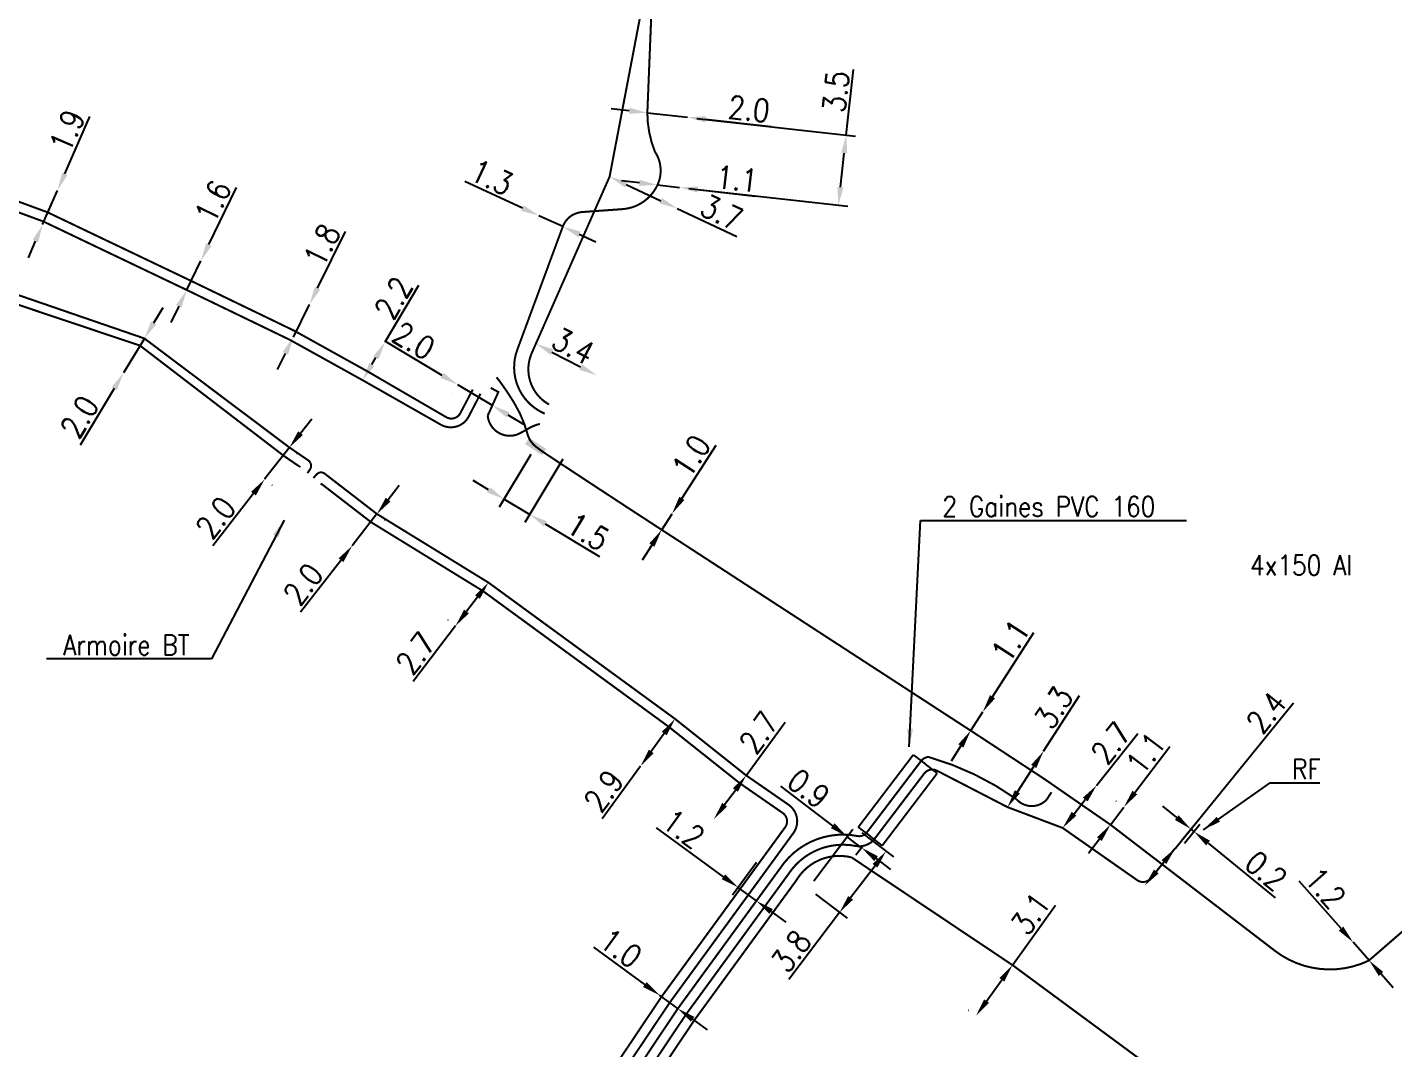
# Model space of a CAD drawing. Header units: millimetres. Extents: x 184994 to 186004, y 128000 to 129009.
# Drawn here: x 185289.1 to 185356.8, y 128299.4 to 128350.1 of the extents above; entities that cross this region are included whole.
import ezdxf
from ezdxf.enums import TextEntityAlignment as Align

# ---------------------------------------------------------------- set-up
doc = ezdxf.new("R2010")
doc.units = ezdxf.units.MM
doc.header["$PDMODE"] = 34
doc.linetypes.add('B_ST_Al', pattern=[2000, 1000, 1000])
doc.linetypes.add('B_ST_CU', pattern=[2000, 1000, 1000])
doc.layers.get('0').update_dxf_attribs({"linetype": 'CONTINUOUS'})
doc.layers.get('Defpoints').update_dxf_attribs({"linetype": 'CONTINUOUS'})
for name, color, linetype in [('B_100', 3, 'CONTINUOUS'), ('B_110', 1, 'CONTINUOUS'), ('B_300', 7, 'CONTINUOUS'), ('B_400', 7, 'CONTINUOUS')]:
    doc.layers.add(name, color=color, linetype=linetype)
doc.styles.get("Standard").update_dxf_attribs({"font": 'romans.shx', "width": 0.85})
doc.dimstyles.get("Standard").update_dxf_attribs({"dimtxt": 1.5, "dimasz": 1.2, "dimexe": 0.625, "dimexo": 0.625, "dimgap": 0.25, "dimtad": 1, "dimdec": 1, "dimzin": 0, "dimdsep": 46, "dimtxsty": 'Standard', "dimcen": -0.5, "dimadec": 0, "dimazin": 0, "dimtfac": 1, "dimtdec": 1, "dimtmove": 0, "dimatfit": 3, "dimfxl": 0, "dimtolj": 1, "dimtzin": 0, "dimarcsym": 0})

# ---------------------------------------------------------------- blocks, each defined once
blk = doc.blocks.new('*D268')
at = {"layer": 'B_100', "color": 0, "linetype": 'Continuous', "lineweight": -2, "transparency": 16777216}
for p, q in [((185319.709, 128302.623), (185317.171, 128304.474)), ((185321.345, 128301.43), (185320.437, 128302.093)), ((185322.072, 128300.9), (185322.8, 128300.369))]:
    blk.add_line(p, q, dxfattribs=at)
at = {"layer": 'B_100', "color": 0, "linetype": 'Continuous', "transparency": 16777216}
for points in [[(185319.798, 128302.744), (185319.621, 128302.502), (185320.437, 128302.093)], [(185322.161, 128301.021), (185321.984, 128300.778), (185321.345, 128301.43)]]:
    blk.add_solid(points, dxfattribs=at)
at = {"layer": 'Defpoints', "color": 0, "linetype": 'Continuous', "transparency": 16777216}
for p in [(185320.437, 128302.093), (185321.345, 128301.43), (185321.345, 128301.43)]:
    blk.add_point(p, dxfattribs=at)
at = {"layer": 'B_100', "color": 0, "linetype": 'Continuous', "transparency": 16777216, "insert": (185318.518, 128304.42), "char_height": 1.125, "attachment_point": 5, "rotation": 323.89579}
blk.add_mtext('\\A1;1.0', dxfattribs=at)
blk = doc.blocks.new('*D269')
at = {"layer": 'B_100', "color": 0, "linetype": 'Continuous', "lineweight": -2, "transparency": 16777216}
for p, q in [((185323.608, 128307.967), (185320.283, 128310.392)), ((185325.242, 128308.68), (185324.058, 128307.057)), ((185325.243, 128306.774), (185324.335, 128307.436)), ((185326.151, 128308.018), (185324.967, 128306.395)), ((185325.97, 128306.243), (185326.697, 128305.713))]:
    blk.add_line(p, q, dxfattribs=at)
at = {"layer": 'B_100', "color": 0, "linetype": 'Continuous', "transparency": 16777216}
for points in [[(185323.696, 128308.088), (185323.519, 128307.845), (185324.335, 128307.436)], [(185326.058, 128306.364), (185325.881, 128306.122), (185325.243, 128306.774)]]:
    blk.add_solid(points, dxfattribs=at)
at = {"layer": 'Defpoints', "color": 0, "linetype": 'Continuous', "transparency": 16777216}
for p in [(185325.519, 128309.059), (185326.427, 128308.396), (185324.335, 128307.436)]:
    blk.add_point(p, dxfattribs=at)
at = {"layer": 'B_100', "color": 0, "linetype": 'Continuous', "transparency": 16777216, "insert": (185321.63, 128310.337), "char_height": 1.125, "attachment_point": 5, "rotation": 323.88698}
blk.add_mtext('\\A1;1.2', dxfattribs=at)
blk = doc.blocks.new('*D276')
at = {"layer": 'B_100', "color": 0, "linetype": 'Continuous', "lineweight": -2, "transparency": 16777216}
for p, q in [((185337.938, 128303.589), (185340.069, 128306.56)), ((185337.567, 128303.855), (185337.558, 128303.862)), ((185336.656, 128301.801), (185337.414, 128302.857)), ((185335.76, 128301.336), (185335.751, 128301.342))]:
    blk.add_line(p, q, dxfattribs=at)
at = {"layer": 'B_100', "color": 0, "linetype": 'Continuous', "transparency": 16777216}
for points in [[(185337.292, 128302.945), (185337.536, 128302.77), (185337.938, 128303.589)], [(185336.535, 128301.888), (185336.778, 128301.713), (185336.132, 128301.069)]]:
    blk.add_solid(points, dxfattribs=at)
at = {"layer": 'Defpoints', "color": 0, "linetype": 'Continuous', "transparency": 16777216}
for p in [(185337.948, 128303.582), (185336.132, 128301.069), (185336.141, 128301.063)]:
    blk.add_point(p, dxfattribs=at)
at = {"layer": 'B_100', "color": 0, "linetype": 'Continuous', "transparency": 16777216, "insert": (185338.846, 128306.141), "char_height": 1.125, "attachment_point": 5, "rotation": 54.35754}
blk.add_mtext('\\A1;3.1', dxfattribs=at)
blk = doc.blocks.new('*D277')
at = {"layer": 'B_100', "color": 0, "linetype": 'Continuous', "lineweight": -2, "transparency": 16777216}
for p, q in [((185346.089, 128310.901), (185345.391, 128311.47)), ((185346.318, 128309.757), (185347.083, 128310.696)), ((185346.473, 128309.631), (185347.238, 128310.57)), ((185346.787, 128310.333), (185346.942, 128310.207)), ((185347.639, 128309.638), (185350.965, 128306.929))]:
    blk.add_line(p, q, dxfattribs=at)
at = {"layer": 'B_100', "color": 0, "linetype": 'Continuous', "transparency": 16777216}
for points in [[(185346.183, 128311.018), (185345.994, 128310.785), (185346.787, 128310.333)], [(185347.734, 128309.755), (185347.545, 128309.522), (185346.942, 128310.207)]]:
    blk.add_solid(points, dxfattribs=at)
at = {"layer": 'Defpoints', "color": 0, "linetype": 'Continuous', "transparency": 16777216}
for p in [(185346.942, 128310.207), (185346.022, 128309.394), (185346.177, 128309.268)]:
    blk.add_point(p, dxfattribs=at)
at = {"layer": 'B_100', "color": 0, "linetype": 'Continuous', "transparency": 16777216, "insert": (185350.517, 128308.262), "char_height": 1.125, "attachment_point": 5, "rotation": 320.83534}
blk.add_mtext('\\A1;0.2', dxfattribs=at)
blk = doc.blocks.new('*D278')
at = {"layer": 'B_100', "color": 0, "linetype": 'Continuous', "lineweight": -2, "transparency": 16777216}
for p, q in [((185346.02, 128309.392), (185351.879, 128316.585)), ((185345.657, 128309.688), (185345.657, 128309.688)), ((185345.073, 128308.229), (185345.452, 128308.694)), ((185344.141, 128307.827), (185344.141, 128307.827))]:
    blk.add_line(p, q, dxfattribs=at)
at = {"layer": 'B_100', "color": 0, "linetype": 'Continuous', "transparency": 16777216}
for points in [[(185345.335, 128308.789), (185345.568, 128308.6), (185346.02, 128309.392)], [(185344.956, 128308.324), (185345.189, 128308.134), (185344.504, 128307.531)]]:
    blk.add_solid(points, dxfattribs=at)
at = {"layer": 'Defpoints', "color": 0, "linetype": 'Continuous', "transparency": 16777216}
for p in [(185346.02, 128309.392), (185346.02, 128309.392), (185344.504, 128307.531)]:
    blk.add_point(p, dxfattribs=at)
at = {"layer": 'B_100', "color": 0, "linetype": 'Continuous', "transparency": 16777216, "insert": (185350.532, 128316.119), "char_height": 1.125, "attachment_point": 5, "rotation": 50.8349}
blk.add_mtext('\\A1;2.4', dxfattribs=at)
blk = doc.blocks.new('*D279')
at = {"layer": 'B_100', "color": 0, "linetype": 'Continuous', "lineweight": -2, "transparency": 16777216}
for p, q in [((185342.112, 128312.5), (185344.153, 128315.066)), ((185340.992, 128311.091), (185341.552, 128311.796))]:
    blk.add_line(p, q, dxfattribs=at)
at = {"layer": 'B_100', "color": 0, "linetype": 'Continuous', "transparency": 16777216}
for points in [[(185341.434, 128311.889), (185341.669, 128311.702), (185342.112, 128312.5)], [(185340.874, 128311.185), (185341.109, 128310.998), (185340.431, 128310.387)]]:
    blk.add_solid(points, dxfattribs=at)
at = {"layer": 'Defpoints', "color": 0, "linetype": 'Continuous', "transparency": 16777216}
for p in [(185342.112, 128312.5), (185342.112, 128312.5), (185340.431, 128310.387)]:
    blk.add_point(p, dxfattribs=at)
at = {"layer": 'B_100', "color": 0, "linetype": 'Continuous', "transparency": 16777216, "insert": (185342.825, 128314.602), "char_height": 1.125, "attachment_point": 5, "rotation": 51.50609}
blk.add_mtext('\\A1;2.7', dxfattribs=at)
blk = doc.blocks.new('*D280')
at = {"layer": 'B_100', "color": 0, "linetype": 'Continuous', "lineweight": -2, "transparency": 16777216}
for p, q in [((185324.733, 128312.993), (185326.675, 128315.634)), ((185323.666, 128311.543), (185324.199, 128312.268))]:
    blk.add_line(p, q, dxfattribs=at)
at = {"layer": 'B_100', "color": 0, "linetype": 'Continuous', "transparency": 16777216}
for points in [[(185324.079, 128312.357), (185324.32, 128312.18), (185324.733, 128312.993)], [(185323.545, 128311.632), (185323.787, 128311.455), (185323.133, 128310.819)]]:
    blk.add_solid(points, dxfattribs=at)
at = {"layer": 'Defpoints', "color": 0, "linetype": 'Continuous', "transparency": 16777216}
for p in [(185324.733, 128312.993), (185323.133, 128310.819), (185323.133, 128310.819)]:
    blk.add_point(p, dxfattribs=at)
at = {"layer": 'B_100', "color": 0, "linetype": 'Continuous', "transparency": 16777216, "insert": (185325.367, 128315.121), "char_height": 1.125, "attachment_point": 5, "rotation": 53.66197}
blk.add_mtext('\\A1;2.7', dxfattribs=at)
blk = doc.blocks.new('*D281')
at = {"layer": 'B_100', "color": 0, "linetype": 'Continuous', "lineweight": -2, "transparency": 16777216}
for p, q in [((185320.673, 128315.07), (185320.025, 128314.181)), ((185319.494, 128313.454), (185317.589, 128310.842))]:
    blk.add_line(p, q, dxfattribs=at)
at = {"layer": 'B_100', "color": 0, "linetype": 'Continuous', "transparency": 16777216}
for points in [[(185320.552, 128315.158), (185320.794, 128314.981), (185321.204, 128315.797)], [(185319.904, 128314.27), (185320.146, 128314.093), (185319.494, 128313.454)]]:
    blk.add_solid(points, dxfattribs=at)
at = {"layer": 'Defpoints', "color": 0, "linetype": 'Continuous', "transparency": 16777216}
for p in [(185321.204, 128315.797), (185319.494, 128313.454), (185319.494, 128313.454)]:
    blk.add_point(p, dxfattribs=at)
at = {"layer": 'B_100', "color": 0, "linetype": 'Continuous', "transparency": 16777216, "insert": (185317.671, 128312.227), "char_height": 1.125, "attachment_point": 5, "rotation": 53.88698}
blk.add_mtext('\\A1;2.9', dxfattribs=at)
blk = doc.blocks.new('*D282')
at = {"layer": 'B_100', "color": 0, "linetype": 'Continuous', "lineweight": -2, "transparency": 16777216}
for p, q in [((185311.581, 128322.837), (185311.581, 128322.837)), ((185311.409, 128321.837), (185310.863, 128321.121)), ((185310.318, 128320.405), (185308.222, 128317.65)), ((185309.946, 128320.688), (185309.945, 128320.689))]:
    blk.add_line(p, q, dxfattribs=at)
at = {"layer": 'B_100', "color": 0, "linetype": 'Continuous', "transparency": 16777216}
for points in [[(185311.289, 128321.928), (185311.528, 128321.747), (185311.954, 128322.554)], [(185310.744, 128321.212), (185310.983, 128321.03), (185310.318, 128320.405)]]:
    blk.add_solid(points, dxfattribs=at)
at = {"layer": 'Defpoints', "color": 0, "linetype": 'Continuous', "transparency": 16777216}
for p in [(185311.954, 128322.553), (185310.318, 128320.405), (185310.319, 128320.404)]:
    blk.add_point(p, dxfattribs=at)
at = {"layer": 'B_100', "color": 0, "linetype": 'Continuous', "transparency": 16777216, "insert": (185308.345, 128319.051), "char_height": 1.125, "attachment_point": 5, "rotation": 52.72721}
blk.add_mtext('\\A1;2.7', dxfattribs=at)
blk = doc.blocks.new('*D283')
at = {"layer": 'B_100', "color": 0, "linetype": 'Continuous', "lineweight": -2, "transparency": 16777216}
for p, q in [((185306.975, 128326.668), (185307.527, 128327.378)), ((185306.422, 128325.957), (185305.194, 128324.379)), ((185306.787, 128325.673), (185306.792, 128325.67)), ((185304.642, 128323.668), (185302.629, 128321.08)), ((185305.56, 128324.095), (185305.564, 128324.091))]:
    blk.add_line(p, q, dxfattribs=at)
at = {"layer": 'B_100', "color": 0, "linetype": 'Continuous', "transparency": 16777216}
for points in [[(185306.856, 128326.76), (185307.093, 128326.576), (185306.422, 128325.957)], [(185304.523, 128323.76), (185304.76, 128323.576), (185305.194, 128324.379)]]:
    blk.add_solid(points, dxfattribs=at)
at = {"layer": 'Defpoints', "color": 0, "linetype": 'Continuous', "transparency": 16777216}
for p in [(185306.417, 128325.961), (185305.19, 128324.382), (185305.194, 128324.379)]:
    blk.add_point(p, dxfattribs=at)
at = {"layer": 'B_100', "color": 0, "linetype": 'Continuous', "transparency": 16777216, "insert": (185302.767, 128322.479), "char_height": 1.125, "attachment_point": 5, "rotation": 52.12835}
blk.add_mtext('\\A1;2.0', dxfattribs=at)
blk = doc.blocks.new('*D284')
at = {"layer": 'B_100', "color": 0, "linetype": 'Continuous', "lineweight": -2, "transparency": 16777216}
for p, q in [((185302.633, 128329.966), (185303.185, 128330.677)), ((185302.08, 128329.256), (185300.853, 128327.677)), ((185302.438, 128328.978), (185302.45, 128328.968)), ((185301.21, 128327.399), (185301.223, 128327.389)), ((185300.3, 128326.967), (185298.287, 128324.379))]:
    blk.add_line(p, q, dxfattribs=at)
at = {"layer": 'B_100', "color": 0, "linetype": 'Continuous', "transparency": 16777216}
for points in [[(185302.514, 128330.058), (185302.751, 128329.874), (185302.08, 128329.256)], [(185300.182, 128327.059), (185300.418, 128326.874), (185300.853, 128327.677)]]:
    blk.add_solid(points, dxfattribs=at)
at = {"layer": 'Defpoints', "color": 0, "linetype": 'Continuous', "transparency": 16777216}
for p in [(185302.067, 128329.266), (185300.84, 128327.687), (185300.853, 128327.677)]:
    blk.add_point(p, dxfattribs=at)
at = {"layer": 'B_100', "color": 0, "linetype": 'Continuous', "transparency": 16777216, "insert": (185298.425, 128325.778), "char_height": 1.125, "attachment_point": 5, "rotation": 52.12835}
blk.add_mtext('\\A1;2.0', dxfattribs=at)
blk = doc.blocks.new('*D285')
at = {"layer": 'B_100', "color": 0, "linetype": 'Continuous', "lineweight": -2, "transparency": 16777216}
for p, q in [((185295.352, 128335.433), (185295.816, 128336.204)), ((185294.887, 128334.662), (185293.855, 128332.949)), ((185293.39, 128332.178), (185291.698, 128329.37))]:
    blk.add_line(p, q, dxfattribs=at)
at = {"layer": 'B_100', "color": 0, "linetype": 'Continuous', "transparency": 16777216}
for points in [[(185295.223, 128335.51), (185295.48, 128335.355), (185294.887, 128334.662)], [(185293.262, 128332.256), (185293.519, 128332.101), (185293.855, 128332.949)]]:
    blk.add_solid(points, dxfattribs=at)
at = {"layer": 'Defpoints', "color": 0, "linetype": 'Continuous', "transparency": 16777216}
for p in [(185294.887, 128334.662), (185293.855, 128332.949), (185293.855, 128332.949)]:
    blk.add_point(p, dxfattribs=at)
at = {"layer": 'B_100', "color": 0, "linetype": 'Continuous', "transparency": 16777216, "insert": (185291.669, 128330.776), "char_height": 1.125, "attachment_point": 5, "rotation": 58.92446}
blk.add_mtext('\\A1;2.0', dxfattribs=at)
blk = doc.blocks.new('*D287')
at = {"layer": 'B_100', "color": 0, "linetype": 'Continuous', "lineweight": -2, "transparency": 16777216}
for p, q in [((185306.828, 128334.486), (185308.492, 128337.312)), ((185306.169, 128333.366), (185306.372, 128333.711))]:
    blk.add_line(p, q, dxfattribs=at)
at = {"layer": 'B_100', "color": 0, "linetype": 'Continuous', "transparency": 16777216}
for points in [[(185306.243, 128333.787), (185306.501, 128333.635), (185306.828, 128334.486)], [(185306.04, 128333.442), (185306.298, 128333.29), (185305.712, 128332.591)]]:
    blk.add_solid(points, dxfattribs=at)
at = {"layer": 'Defpoints', "color": 0, "linetype": 'Continuous', "transparency": 16777216}
for p in [(185306.828, 128334.486), (185306.828, 128334.486), (185305.712, 128332.591)]:
    blk.add_point(p, dxfattribs=at)
at = {"layer": 'B_100', "color": 0, "linetype": 'Continuous', "transparency": 16777216, "insert": (185307.242, 128336.667), "char_height": 1.125, "attachment_point": 5, "rotation": 59.5169}
blk.add_mtext('\\A1;2.2', dxfattribs=at)
blk = doc.blocks.new('*D288')
at = {"layer": 'B_100', "color": 0, "linetype": 'Continuous', "lineweight": -2, "transparency": 16777216}
for p, q in [((185303.473, 128337.148), (185304.865, 128339.965)), ((185302.277, 128334.728), (185303.074, 128336.341)), ((185301.878, 128333.921), (185301.48, 128333.114))]:
    blk.add_line(p, q, dxfattribs=at)
at = {"layer": 'B_100', "color": 0, "linetype": 'Continuous', "transparency": 16777216}
for points in [[(185303.339, 128337.215), (185303.608, 128337.082), (185303.074, 128336.341)], [(185301.744, 128333.987), (185302.013, 128333.854), (185302.277, 128334.728)]]:
    blk.add_solid(points, dxfattribs=at)
at = {"layer": 'Defpoints', "color": 0, "linetype": 'Continuous', "transparency": 16777216}
for p in [(185303.074, 128336.341), (185303.074, 128336.341), (185302.277, 128334.728)]:
    blk.add_point(p, dxfattribs=at)
at = {"layer": 'B_100', "color": 0, "linetype": 'Continuous', "transparency": 16777216, "insert": (185303.696, 128339.292), "char_height": 1.125, "attachment_point": 5, "rotation": 63.70397}
blk.add_mtext('\\A1;1.8', dxfattribs=at)
blk = doc.blocks.new('*D289')
at = {"layer": 'B_100', "color": 0, "linetype": 'Continuous', "lineweight": -2, "transparency": 16777216}
for p, q in [((185298.082, 128339.314), (185299.457, 128342.139)), ((185296.988, 128337.066), (185297.688, 128338.505)), ((185296.594, 128336.257), (185296.2, 128335.447))]:
    blk.add_line(p, q, dxfattribs=at)
at = {"layer": 'B_100', "color": 0, "linetype": 'Continuous', "transparency": 16777216}
for points in [[(185297.947, 128339.38), (185298.217, 128339.248), (185297.688, 128338.505)], [(185296.459, 128336.322), (185296.729, 128336.191), (185296.988, 128337.066)]]:
    blk.add_solid(points, dxfattribs=at)
at = {"layer": 'Defpoints', "color": 0, "linetype": 'Continuous', "transparency": 16777216}
for p in [(185297.688, 128338.505), (185297.688, 128338.505), (185296.988, 128337.066)]:
    blk.add_point(p, dxfattribs=at)
at = {"layer": 'B_100', "color": 0, "linetype": 'Continuous', "transparency": 16777216, "insert": (185298.292, 128341.459), "char_height": 1.125, "attachment_point": 5, "rotation": 64.04796}
blk.add_mtext('\\A1;1.6', dxfattribs=at)
blk = doc.blocks.new('*D290')
at = {"layer": 'B_100', "color": 0, "linetype": 'Continuous', "lineweight": -2, "transparency": 16777216}
for p, q in [((185290.941, 128342.828), (185292.18, 128345.666)), ((185289.84, 128340.308), (185290.581, 128342.003)), ((185291.01, 128341.816), (185291.01, 128341.816)), ((185290.27, 128340.12), (185290.27, 128340.12)), ((185289.48, 128339.483), (185289.12, 128338.658))]:
    blk.add_line(p, q, dxfattribs=at)
at = {"layer": 'B_100', "color": 0, "linetype": 'Continuous', "transparency": 16777216}
for points in [[(185290.803, 128342.888), (185291.078, 128342.768), (185290.581, 128342.003)], [(185289.343, 128339.543), (185289.618, 128339.423), (185289.84, 128340.308)]]:
    blk.add_solid(points, dxfattribs=at)
at = {"layer": 'Defpoints', "color": 0, "linetype": 'Continuous', "transparency": 16777216}
for p in [(185290.581, 128342.003), (185290.581, 128342.003), (185289.84, 128340.308)]:
    blk.add_point(p, dxfattribs=at)
at = {"layer": 'B_100', "color": 0, "linetype": 'Continuous', "transparency": 16777216, "insert": (185291.053, 128344.959), "char_height": 1.125, "attachment_point": 5, "rotation": 66.40977}
blk.add_mtext('\\A1;1.9', dxfattribs=at)
blk = doc.blocks.new('*D307')
at = {"layer": 'B_100', "color": 0, "linetype": 'Continuous', "lineweight": -2, "transparency": 16777216}
for p, q in [((185309.657, 128332.83), (185306.845, 128334.515)), ((185310.188, 128331.965), (185310.188, 128331.965)), ((185312.145, 128331.339), (185310.429, 128332.367)), ((185311.904, 128330.937), (185311.904, 128330.937)), ((185312.916, 128330.876), (185313.688, 128330.413))]:
    blk.add_line(p, q, dxfattribs=at)
at = {"layer": 'B_100', "color": 0, "linetype": 'Continuous', "transparency": 16777216}
for points in [[(185309.734, 128332.958), (185309.58, 128332.701), (185310.429, 128332.367)], [(185312.994, 128331.005), (185312.839, 128330.747), (185312.145, 128331.339)]]:
    blk.add_solid(points, dxfattribs=at)
at = {"layer": 'Defpoints', "color": 0, "linetype": 'Continuous', "transparency": 16777216}
for p in [(185310.429, 128332.367), (185310.429, 128332.367), (185312.145, 128331.339)]:
    blk.add_point(p, dxfattribs=at)
at = {"layer": 'B_100', "color": 0, "linetype": 'Continuous', "transparency": 16777216, "insert": (185308.251, 128334.547), "char_height": 1.125, "attachment_point": 5, "rotation": 329.06403}
blk.add_mtext('\\A1;2.0', dxfattribs=at)
blk = doc.blocks.new('*D308')
at = {"layer": 'B_100', "color": 0, "linetype": 'Continuous', "lineweight": -2, "transparency": 16777216}
for p, q in [((185336.951, 128316.895), (185339.007, 128320.087)), ((185335.868, 128315.213), (185336.464, 128316.138)), ((185335.381, 128314.457), (185334.894, 128313.7))]:
    blk.add_line(p, q, dxfattribs=at)
at = {"layer": 'B_100', "color": 0, "linetype": 'Continuous', "transparency": 16777216}
for points in [[(185336.825, 128316.976), (185337.078, 128316.813), (185336.464, 128316.138)], [(185335.255, 128314.538), (185335.507, 128314.375), (185335.868, 128315.213)]]:
    blk.add_solid(points, dxfattribs=at)
at = {"layer": 'Defpoints', "color": 0, "linetype": 'Continuous', "transparency": 16777216}
for p in [(185336.464, 128316.138), (185336.464, 128316.138), (185335.868, 128315.213)]:
    blk.add_point(p, dxfattribs=at)
at = {"layer": 'B_100', "color": 0, "linetype": 'Continuous', "transparency": 16777216, "insert": (185337.844, 128319.665), "char_height": 1.125, "attachment_point": 5, "rotation": 57.21312}
blk.add_mtext('\\A1;1.1', dxfattribs=at)
blk = doc.blocks.new('*D309')
at = {"layer": 'B_100', "color": 0, "linetype": 'Continuous', "lineweight": -2, "transparency": 16777216}
for p, q in [((185321.543, 128326.729), (185323.242, 128329.372)), ((185320.543, 128325.173), (185321.057, 128325.972)), ((185321.449, 128325.72), (185321.451, 128325.719)), ((185320.056, 128324.416), (185319.57, 128323.659)), ((185320.935, 128324.921), (185320.937, 128324.919))]:
    blk.add_line(p, q, dxfattribs=at)
at = {"layer": 'B_100', "color": 0, "linetype": 'Continuous', "transparency": 16777216}
for points in [[(185321.417, 128326.81), (185321.669, 128326.648), (185321.057, 128325.972)], [(185319.93, 128324.497), (185320.183, 128324.335), (185320.543, 128325.173)]]:
    blk.add_solid(points, dxfattribs=at)
at = {"layer": 'Defpoints', "color": 0, "linetype": 'Continuous', "transparency": 16777216}
for p in [(185321.055, 128325.973), (185321.057, 128325.972), (185320.541, 128325.174)]:
    blk.add_point(p, dxfattribs=at)
at = {"layer": 'B_100', "color": 0, "linetype": 'Continuous', "transparency": 16777216, "insert": (185322.005, 128328.835), "char_height": 1.125, "attachment_point": 5, "rotation": 57.27525}
blk.add_mtext('\\A1;1.0', dxfattribs=at)
blk = doc.blocks.new('*D313')
at = {"layer": 'B_100', "color": 0, "linetype": 'Continuous', "lineweight": -2, "transparency": 16777216}
for p, q in [((185354.235, 128305.394), (185352.155, 128307.749)), ((185355.625, 128303.82), (185354.831, 128304.72)), ((185356.221, 128303.145), (185356.816, 128302.471))]:
    blk.add_line(p, q, dxfattribs=at)
at = {"layer": 'B_100', "color": 0, "linetype": 'Continuous', "transparency": 16777216}
for points in [[(185354.347, 128305.494), (185354.123, 128305.295), (185354.831, 128304.72)], [(185356.333, 128303.245), (185356.108, 128303.046), (185355.625, 128303.82)]]:
    blk.add_solid(points, dxfattribs=at)
at = {"layer": 'Defpoints', "color": 0, "linetype": 'Continuous', "transparency": 16777216}
for p in [(185354.831, 128304.72), (185354.831, 128304.72), (185355.625, 128303.82)]:
    blk.add_point(p, dxfattribs=at)
at = {"layer": 'B_100', "color": 0, "linetype": 'Continuous', "transparency": 16777216, "insert": (185353.459, 128307.406), "char_height": 1.125, "attachment_point": 5, "rotation": 311.44433}
blk.add_mtext('\\A1;1.2', dxfattribs=at)
blk = doc.blocks.new('*D314')
at = {"layer": 'B_100', "color": 0, "linetype": 'Continuous', "lineweight": -2, "transparency": 16777216}
for p, q in [((185344.009, 128312.141), (185345.747, 128314.423)), ((185343.095, 128311.706), (185343.091, 128311.709)), ((185342.428, 128310.831), (185342.425, 128310.834)), ((185342.797, 128310.55), (185343.464, 128311.425)), ((185342.252, 128309.834), (185341.707, 128309.118))]:
    blk.add_line(p, q, dxfattribs=at)
at = {"layer": 'B_100', "color": 0, "linetype": 'Continuous', "transparency": 16777216}
for points in [[(185343.89, 128312.232), (185344.129, 128312.05), (185343.464, 128311.425)], [(185342.133, 128309.925), (185342.372, 128309.743), (185342.797, 128310.55)]]:
    blk.add_solid(points, dxfattribs=at)
at = {"layer": 'Defpoints', "color": 0, "linetype": 'Continuous', "transparency": 16777216}
for p in [(185343.464, 128311.425), (185343.468, 128311.422), (185342.801, 128310.547)]:
    blk.add_point(p, dxfattribs=at)
at = {"layer": 'B_100', "color": 0, "linetype": 'Continuous', "transparency": 16777216, "insert": (185344.554, 128314.094), "char_height": 1.125, "attachment_point": 5, "rotation": 52.70678}
blk.add_mtext('\\A1;1.1', dxfattribs=at)
blk = doc.blocks.new('*D343')
at = {"layer": 'B_110', "color": 0, "linetype": 'Continuous', "lineweight": -2, "transparency": 16777216}
for p, q in [((185318.774, 128342.3), (185320.494, 128341.494)), ((185321.309, 128341.112), (185324.278, 128339.721))]:
    blk.add_line(p, q, dxfattribs=at)
at = {"layer": 'B_110', "color": 0, "linetype": 'Continuous', "transparency": 16777216}
for points in [[(185318.838, 128342.436), (185318.71, 128342.164), (185317.959, 128342.682)], [(185320.558, 128341.63), (185320.431, 128341.358), (185321.309, 128341.112)]]:
    blk.add_solid(points, dxfattribs=at)
at = {"layer": 'Defpoints', "color": 0, "linetype": 'Continuous', "transparency": 16777216}
for p in [(185317.959, 128342.682), (185321.309, 128341.112), (185321.309, 128341.112)]:
    blk.add_point(p, dxfattribs=at)
at = {"layer": 'B_110', "color": 0, "linetype": 'Continuous', "transparency": 16777216, "insert": (185323.52, 128340.905), "char_height": 1.125, "attachment_point": 5, "rotation": 334.89663}
blk.add_mtext('\\A1;3.7', dxfattribs=at)
blk = doc.blocks.new('*D344')
at = {"layer": 'B_110', "color": 0, "linetype": 'Continuous', "lineweight": -2, "transparency": 16777216}
blk.add_line((185315.102, 128333.986), (185316.522, 128333.247), dxfattribs=at)
at = {"layer": 'B_110', "color": 0, "linetype": 'Continuous', "transparency": 16777216}
for points in [[(185315.171, 128334.119), (185315.033, 128333.852), (185314.304, 128334.401)], [(185316.591, 128333.38), (185316.452, 128333.114), (185317.32, 128332.831)]]:
    blk.add_solid(points, dxfattribs=at)
at = {"layer": 'Defpoints', "color": 0, "linetype": 'Continuous', "transparency": 16777216}
for p in [(185314.304, 128334.401), (185317.32, 128332.831), (185317.32, 128332.831)]:
    blk.add_point(p, dxfattribs=at)
at = {"layer": 'B_110', "color": 0, "linetype": 'Continuous', "transparency": 16777216, "insert": (185316.158, 128334.282), "char_height": 1.125, "attachment_point": 5, "rotation": 332.50919}
blk.add_mtext('\\A1;3.4', dxfattribs=at)
blk = doc.blocks.new('*D351')
at = {"layer": 'B_100', "color": 0, "linetype": 'Continuous', "lineweight": -2, "transparency": 16777216}
for p, q in [((185319.444, 128342.378), (185318.549, 128342.48)), ((185320.338, 128342.276), (185321.431, 128342.151)), ((185322.325, 128342.049), (185325.175, 128341.723))]:
    blk.add_line(p, q, dxfattribs=at)
at = {"layer": 'B_100', "color": 0, "linetype": 'Continuous', "transparency": 16777216}
for points in [[(185319.461, 128342.527), (185319.426, 128342.229), (185320.338, 128342.276)], [(185322.342, 128342.198), (185322.308, 128341.9), (185321.431, 128342.151)]]:
    blk.add_solid(points, dxfattribs=at)
at = {"layer": 'Defpoints', "color": 0, "linetype": 'Continuous', "transparency": 16777216}
for p in [(185320.338, 128342.276), (185321.431, 128342.151), (185321.431, 128342.151)]:
    blk.add_point(p, dxfattribs=at)
at = {"layer": 'B_100', "color": 0, "linetype": 'Continuous', "transparency": 16777216, "insert": (185324.282, 128342.58), "char_height": 1.125, "attachment_point": 5, "rotation": 353.48134}
blk.add_mtext('\\A1;1.1', dxfattribs=at)
blk = doc.blocks.new('*D352')
at = {"layer": 'B_100', "color": 0, "linetype": 'Continuous', "lineweight": -2, "transparency": 16777216}
for p, q in [((185329.696, 128344.748), (185330.061, 128348.006)), ((185322.286, 128345.577), (185330.162, 128344.695)), ((185329.407, 128342.164), (185329.596, 128343.853)), ((185321.896, 128342.099), (185329.772, 128341.217))]:
    blk.add_line(p, q, dxfattribs=at)
at = {"layer": 'B_100', "color": 0, "linetype": 'Continuous', "transparency": 16777216}
for points in [[(185329.447, 128343.87), (185329.745, 128343.836), (185329.696, 128344.748)], [(185329.257, 128342.18), (185329.556, 128342.147), (185329.306, 128341.269)]]:
    blk.add_solid(points, dxfattribs=at)
at = {"layer": 'Defpoints', "color": 0, "linetype": 'Continuous', "transparency": 16777216}
for p in [(185321.82, 128345.629), (185321.431, 128342.151), (185329.306, 128341.269)]:
    blk.add_point(p, dxfattribs=at)
at = {"layer": 'B_100', "color": 0, "linetype": 'Continuous', "transparency": 16777216, "insert": (185329.183, 128346.907), "char_height": 1.125, "attachment_point": 5, "rotation": 83.61118}
blk.add_mtext('\\A1;3.5', dxfattribs=at)
blk = doc.blocks.new('*D353')
at = {"layer": 'B_100', "color": 0, "linetype": 'Continuous', "lineweight": -2, "transparency": 16777216}
for p, q in [((185318.938, 128345.952), (185318.044, 128346.052)), ((185319.78, 128345.386), (185319.78, 128345.386)), ((185319.832, 128345.852), (185321.82, 128345.629)), ((185322.714, 128345.529), (185325.973, 128345.164)), ((185321.768, 128345.164), (185321.768, 128345.164))]:
    blk.add_line(p, q, dxfattribs=at)
at = {"layer": 'B_100', "color": 0, "linetype": 'Continuous', "transparency": 16777216}
for points in [[(185318.955, 128346.101), (185318.921, 128345.803), (185319.832, 128345.852)], [(185322.731, 128345.678), (185322.698, 128345.38), (185321.82, 128345.629)]]:
    blk.add_solid(points, dxfattribs=at)
at = {"layer": 'Defpoints', "color": 0, "linetype": 'Continuous', "transparency": 16777216}
for p in [(185319.832, 128345.852), (185321.82, 128345.629), (185321.82, 128345.629)]:
    blk.add_point(p, dxfattribs=at)
at = {"layer": 'B_100', "color": 0, "linetype": 'Continuous', "transparency": 16777216, "insert": (185324.874, 128346.042), "char_height": 1.125, "attachment_point": 5, "rotation": 353.61118}
blk.add_mtext('\\A1;2.0', dxfattribs=at)
blk = doc.blocks.new('*D354')
at = {"layer": 'B_100', "color": 0, "linetype": 'Continuous', "lineweight": -2, "transparency": 16777216}
for p, q in [((185313.64, 128341.127), (185310.786, 128342.442)), ((185315.638, 128340.206), (185314.457, 128340.75)), ((185316.455, 128339.829), (185317.273, 128339.452))]:
    blk.add_line(p, q, dxfattribs=at)
at = {"layer": 'B_100', "color": 0, "linetype": 'Continuous', "transparency": 16777216}
for points in [[(185313.703, 128341.263), (185313.577, 128340.99), (185314.457, 128340.75)], [(185316.518, 128339.965), (185316.393, 128339.693), (185315.638, 128340.206)]]:
    blk.add_solid(points, dxfattribs=at)
at = {"layer": 'Defpoints', "color": 0, "linetype": 'Continuous', "transparency": 16777216}
for p in [(185314.457, 128340.75), (185314.457, 128340.75), (185315.638, 128340.206)]:
    blk.add_point(p, dxfattribs=at)
at = {"layer": 'B_100', "color": 0, "linetype": 'Continuous', "transparency": 16777216, "insert": (185312.118, 128342.654), "char_height": 1.125, "attachment_point": 5, "rotation": 335.25792}
blk.add_mtext('\\A1;1.3', dxfattribs=at)
blk = doc.blocks.new('*D187')
at = {"layer": 'B_100', "color": 0, "linetype": 'Continuous', "lineweight": -2, "transparency": 16777216}
for p, q in [((185339.481, 128314.194), (185341.257, 128316.951)), ((185338.182, 128312.177), (185338.994, 128313.438))]:
    blk.add_line(p, q, dxfattribs=at)
at = {"layer": 'B_100', "color": 0, "linetype": 'Continuous', "transparency": 16777216}
for points in [[(185338.868, 128313.519), (185339.12, 128313.357), (185339.481, 128314.194)], [(185338.056, 128312.258), (185338.308, 128312.096), (185337.694, 128311.42)]]:
    blk.add_solid(points, dxfattribs=at)
at = {"layer": 'Defpoints', "color": 0, "linetype": 'Continuous', "transparency": 16777216}
for p in [(185339.481, 128314.194), (185339.481, 128314.194), (185337.694, 128311.42)]:
    blk.add_point(p, dxfattribs=at)
at = {"layer": 'B_100', "color": 0, "linetype": 'Continuous', "transparency": 16777216, "insert": (185339.982, 128316.357), "char_height": 1.125, "attachment_point": 5, "rotation": 57.21312}
blk.add_mtext('\\A1;3.3', dxfattribs=at)
blk = doc.blocks.new('*D189')
at = {"layer": 'B_100', "color": 0, "linetype": 'Continuous', "lineweight": -2, "transparency": 16777216}
for p, q in [((185314.054, 128328.902), (185312.49, 128326.292)), ((185315.639, 128328.673), (185313.757, 128325.532)), ((185311.959, 128327.156), (185311.187, 128327.619)), ((185312.731, 128326.694), (185313.998, 128325.934)), ((185314.77, 128325.472), (185317.465, 128323.856))]:
    blk.add_line(p, q, dxfattribs=at)
at = {"layer": 'B_100', "color": 0, "linetype": 'Continuous', "transparency": 16777216}
for points in [[(185312.036, 128327.285), (185311.882, 128327.028), (185312.731, 128326.694)], [(185314.847, 128325.6), (185314.693, 128325.343), (185313.998, 128325.934)]]:
    blk.add_solid(points, dxfattribs=at)
at = {"layer": 'Defpoints', "color": 0, "linetype": 'Continuous', "transparency": 16777216}
for p in [(185314.295, 128329.304), (185315.88, 128329.075), (185313.998, 128325.934)]:
    blk.add_point(p, dxfattribs=at)
at = {"layer": 'B_100', "color": 0, "linetype": 'Continuous', "transparency": 16777216, "insert": (185316.889, 128325.076), "char_height": 1.125, "attachment_point": 5, "rotation": 329.06403}
blk.add_mtext('\\A1;1.5', dxfattribs=at)
blk = doc.blocks.new('*D683')
at = {"layer": 'B_100', "color": 0, "linetype": 'Continuous', "lineweight": -2, "transparency": 16777216}
for p, q in [((185329.025, 128310.497), (185326.45, 128312.452)), ((185328.083, 128307.768), (185330.025, 128310.327)), ((185330.458, 128309.409), (185329.742, 128309.953)), ((185330.531, 128309.504), (185330.175, 128309.036)), ((185331.175, 128308.865), (185331.892, 128308.321))]:
    blk.add_line(p, q, dxfattribs=at)
at = {"layer": 'B_100', "color": 0, "linetype": 'Continuous', "transparency": 16777216}
for points in [[(185329.115, 128310.617), (185328.934, 128310.378), (185329.742, 128309.953)], [(185331.266, 128308.984), (185331.085, 128308.745), (185330.458, 128309.409)]]:
    blk.add_solid(points, dxfattribs=at)
at = {"layer": 'Defpoints', "color": 0, "linetype": 'Continuous', "transparency": 16777216}
for p in [(185329.742, 128309.953), (185330.814, 128309.877), (185327.8, 128307.395)]:
    blk.add_point(p, dxfattribs=at)
at = {"layer": 'B_100', "color": 0, "linetype": 'Continuous', "transparency": 16777216, "insert": (185327.832, 128312.344), "char_height": 1.125, "attachment_point": 5, "rotation": 322.79755}
blk.add_mtext('\\A1;0.9', dxfattribs=at)
blk = doc.blocks.new('*D684')
at = {"layer": 'B_100', "color": 0, "linetype": 'Continuous', "lineweight": -2, "transparency": 16777216}
for p, q in [((185330.471, 128310.138), (185332.04, 128308.947)), ((185331.123, 128308.513), (185329.914, 128306.92)), ((185328.173, 128307.111), (185329.743, 128305.92)), ((185329.369, 128306.203), (185326.843, 128302.875))]:
    blk.add_line(p, q, dxfattribs=at)
at = {"layer": 'B_100', "color": 0, "linetype": 'Continuous', "transparency": 16777216}
for points in [[(185331.003, 128308.604), (185331.242, 128308.422), (185331.667, 128309.23)], [(185329.794, 128307.011), (185330.033, 128306.829), (185329.369, 128306.203)]]:
    blk.add_solid(points, dxfattribs=at)
at = {"layer": 'Defpoints', "color": 0, "linetype": 'Continuous', "transparency": 16777216}
for p in [(185330.097, 128310.422), (185327.8, 128307.395), (185329.369, 128306.203)]:
    blk.add_point(p, dxfattribs=at)
at = {"layer": 'B_100', "color": 0, "linetype": 'Continuous', "transparency": 16777216, "insert": (185326.965, 128304.276), "char_height": 1.125, "attachment_point": 5, "rotation": 52.79755}
blk.add_mtext('\\A1;3.8', dxfattribs=at)
blk = doc.blocks.new('B_300_03')
at = {"color": 0, "linetype": 'Continuous'}
blk.add_solid([(-0.5, 0.188), (-0.5, -0.188), (0.5, 0.188), (0.5, -0.188)], dxfattribs=at)
at = {"color": 0, "linetype": 'Continuous', "width": 0.75, "flags": 3}
for tag, p in [('DEF_LEG', (0, -4.25)), ('DEF_COUP', (-0.003, -6.252)), ('DEF_TYPE', (0, -8.25))]:
    blk.add_attdef(tag, text='', height=1.2, dxfattribs=at).set_placement(p, align=Align.MIDDLE)

msp = doc.modelspace()

# ---------------------------------------------------------------- linework, layer by layer
at = {"layer": 'B_100', "linetype": 'B_ST_CU', "const_width": 0.1, "flags": 128}
msp.add_lwpolyline([(185314.743, 128330.93), (185314.643, 128330.978, -0.387092), (185313.38, 128334.098), (185315.638, 128340.206, -0.29642), (185316.611, 128340.931), (185318.604, 128341.075, 0.273505), (185320.338, 128342.276, 0.260831), (185320.206, 128343.929, -0.09537), (185319.832, 128345.852), (185320.172, 128354.272), (185322.148, 128372.062), (185323.883, 128387.057), (185324.346, 128392.067), (185325.108, 128396.748, 0.449071), (185324.637, 128397.328), (185322.501, 128397.422)], format="xyb", dxfattribs=at)
at = {"layer": 'B_100', "linetype": 'B_ST_Al', "const_width": 0.1, "flags": 128}
for points in [[(185311.171, 128332.126), (185310.556, 128330.956, -0.426828), (185309.862, 128330.756), (185305.954, 128333.028), (185302.338, 128335.035), (185297.197, 128337.52), (185290.075, 128340.922), (185285.985, 128342.426), (185278.835, 128344.652), (185263.153, 128348.319), (185251.694, 128351.113), (185242.794, 128353.24, -0.298406), (185242.09, 128353.987), (185242.248, 128359.013), (185242.332, 128359.124)], [(185302.971, 128327.983), (185303.09, 128328.149, 0.407053), (185303.019, 128328.613), (185302.08, 128329.256), (185294.887, 128334.662), (185283.523, 128338.572), (185275.831, 128340.925), (185268.257, 128342.991), (185261.57, 128343.991), (185256.839, 128344.464, 0.39186), (185256.297, 128344.055, 0.39186)], [(185304.234, 128279.209), (185305.258, 128281.04), (185313.448, 128290.55), (185320.946, 128301.733), (185327.071, 128310.128, 0.421422), (185326.833, 128311.539), (185324.729, 128312.996), (185321.204, 128315.797), (185311.954, 128322.554), (185306.422, 128325.957), (185303.828, 128327.959, 0.392304), (185303.435, 128327.923), (185303.269, 128327.745)], [(185346.02, 128309.392), (185344.798, 128307.892, -0.393138), (185344.124, 128307.798), (185340.431, 128310.387), (185337.694, 128311.42), (185334.192, 128313.229, 0.364485), (185333.564, 128313.088), (185331.046, 128309.775, -0.241458), (185330.183, 128309.491, 0.307007), (185326.824, 128308.093), (185321.748, 128301.136), (185314.245, 128289.943), (185306.082, 128280.464), (185305.107, 128278.721)], [(185339.513, 128312.821), (185342.801, 128310.547), (185350.957, 128304.294, 0.28274), (185355.616, 128303.812), (185358.856, 128306.619, 0.428474), (185358.891, 128307.343), (185358.782, 128307.456)], [(185329.959, 128308.928, 0.315533), (185327.295, 128307.907), (185327.235, 128307.807), (185322.153, 128300.841), (185314.644, 128289.639), (185306.493, 128280.176), (185305.543, 128278.476)], [(185356.521, 128287.05), (185356.979, 128287.675, 0.391168), (185356.902, 128288.349), (185346.821, 128297.034), (185337.938, 128303.589), (185329.959, 128308.928)]]:
    msp.add_lwpolyline(points, format="xyb", dxfattribs=at)
at = {"layer": 'B_100', "linetype": 'B_ST_Al', "const_width": 0.1}
for points in [[(185312.344, 128332.73, -0.040288), (185312.505, 128332.544, -0.010792), (185312.893, 128331.989, -0.011169), (185313.244, 128331.437, -0.070717), (185313.89, 128329.919, 0.161897), (185314.295, 128329.304, 0)], [(185314.295, 128329.304, 0.020782), (185314.815, 128328.928, 0.000309), (185315.724, 128328.328, 0.001637), (185320.543, 128325.173, 0.000083), (185327.91, 128320.385, -0.000077), (185335.868, 128315.213, -0.001113), (185336.474, 128314.817, -0.000221), (185339.513, 128312.821)]]:
    msp.add_lwpolyline(points, format="xyb", dxfattribs=at)
at = {"layer": 'B_110', "linetype": 'B_ST_CU', "const_width": 0.1, "flags": 128}
msp.add_lwpolyline([(185314.961, 128331.384, -0.387997), (185314.101, 128333.941), (185317.959, 128342.682), (185320.172, 128354.272), (185322.107, 128362.258), (185323.689, 128372.198), (185324.589, 128387.651), (185324.484, 128403.142), (185324.432, 128405.853, 0.327488), (185322.997, 128407.731, 0.0617), (185318.276, 128408.505), (185315.077, 128408.581)], format="xyb", dxfattribs=at)
at = {"layer": 'B_110', "linetype": 'B_ST_Al', "const_width": 0.1, "flags": 128}
for points in [[(185311.557, 128331.918), (185310.974, 128330.794, -0.425512), (185309.592, 128330.385), (185305.708, 128332.593), (185302.108, 128334.591), (185296.981, 128337.069), (185289.88, 128340.461), (185285.824, 128341.952), (185278.703, 128344.169), (185263.037, 128347.832), (185251.577, 128350.627), (185242.678, 128352.754, -0.30961), (185241.588, 128353.958), (185241.777, 128359.143, -0.407076), (185242.282, 128359.625), (185242.338, 128359.624)], [(185312.066, 128332.212), (185312.443, 128332.004), (185312.443, 128332.004), (185311.916, 128330.831, 0.526038), (185313.488, 128329.947), (185313.843, 128330.138, -0.082768), (185314.501, 128330.426, -0.250832)], [(185303.798, 128279.453), (185304.846, 128281.328), (185313.05, 128290.853), (185320.537, 128302.02), (185326.667, 128310.423, 0.421422), (185326.548, 128311.128), (185324.43, 128312.595), (185320.9, 128315.399), (185311.675, 128322.138), (185306.138, 128325.545), (185303.674, 128327.446), (185303.634, 128327.404)]]:
    msp.add_lwpolyline(points, format="xyb", dxfattribs=at)
msp.add_lwpolyline([(185302.564, 128328.273), (185302.586, 128328.303), (185301.796, 128328.845), (185294.67, 128334.308), (185283.346, 128338.104)], dxfattribs=at)
at = {"layer": 'B_110', "linetype": 'B_ST_Al', "flags": 128}
msp.add_lwpolyline([(185304.67, 128278.965, 0.1, 0.1, 0), (185305.67, 128280.752, 0.1, 0.1, 0), (185313.847, 128290.246, 0.1, 0.1, 0), (185321.356, 128301.446, 0.1, 0.1, 0), (185326.413, 128308.378, 0.1, 0.1, -0.305068), (185330.269, 128309.984, 0.1, 0.1, 0.238798), (185330.689, 128310.127, 0.1, 0.1, 0), (185333.41, 128313.71, 0.1, 0.1, -0.238915), (185333.816, 128313.908, 0.1, 0.1, 0), (185333.782, 128313.908, 0.1, 0.1, -0.084607), (185338.129, 128311.82, 0.1, 0.1, 0.444968), (185339.642, 128311.798, 0.1, 0.1, 0), (185339.873, 128312.158, 0, 0, 0)], format="xyseb", dxfattribs=at)
at = {"layer": 'B_400', "color": 7, "linetype": 'CONTINUOUS'}
for p, q in [((185330.291, 128310.429), (185333.011, 128314.012)), ((185333.011, 128314.012), (185333.609, 128313.559)), ((185334.206, 128313.106), (185333.609, 128313.559)), ((185331.486, 128309.522), (185334.206, 128313.106)), ((185330.291, 128310.429), (185330.889, 128309.976)), ((185331.486, 128309.522), (185330.889, 128309.976))]:
    msp.add_line(p, q, dxfattribs=at)

# ---------------------------------------------------------------- block references
at = {"layer": 'B_300', "rotation": 326.9255361025889}
msp.add_blockref('B_300_03', (185314.295, 128329.304), dxfattribs=at)

# ---------------------------------------------------------------- texts
at = {"layer": 'B_100', "linetype": 'B_ST_Al', "width": 0.85}
msp.add_text('4x150 Al', height=1, dxfattribs=at).set_placement((185352.256, 128323.419), align=Align.MIDDLE)
at = {"layer": 'B_100', "linetype": 'Continuous', "insert": (185297.122, 128318.961), "char_height": 1, "attachment_point": 9}
msp.add_mtext('Armoire BT', dxfattribs=at)
at = {"layer": 'B_100', "insert": (185351.806, 128312.806), "char_height": 1, "attachment_point": 7}
msp.add_mtext('RF', dxfattribs=at)
at = {"layer": 'B_400', "insert": (185334.464, 128326.328), "char_height": 1, "attachment_point": 4}
msp.add_mtext('\\A1;2 Gaines PVC 160', dxfattribs=at)

# ---------------------------------------------------------------- dimensions: what is measured, and where the dimension line sits
at = {"layer": 'B_100', "linetype": 'Continuous'}
for base, p1, p2, angle, picture, middle, dimtype in [((185329.306, 128341.269), (185321.82, 128345.629), (185321.431, 128342.151), 263.61118, '*D352', (185329.928, 128346.824), 161), ((185321.82, 128345.629), (185319.832, 128345.852), (185321.82, 128345.629), 353.61118, '*D353', (185324.791, 128345.297), 161), ((185290.5807, 128342.0033), (185289.8403, 128340.3079), (185290.5807, 128342.0033), 66.40977, '*D290', (185291.7405, 128344.6593), 161), ((185314.457, 128340.75), (185315.638, 128340.206), (185314.457, 128340.75), 155.25792, '*D354', (185311.804, 128341.972), 161), ((185321.431, 128342.151), (185320.338, 128342.276), (185321.431, 128342.151), 353.48134, '*D351', (185324.197, 128341.835), 161), ((185297.688, 128338.505), (185296.988, 128337.066), (185297.688, 128338.505), 64.04796, '*D289', (185298.966, 128341.131), 161), ((185303.074, 128336.341), (185302.277, 128334.728), (185303.074, 128336.341), 63.70397, '*D288', (185304.368, 128338.96), 161), ((185306.828, 128334.486), (185305.712, 128332.591), (185306.828, 128334.486), 59.5169, '*D287', (185307.888, 128336.287), 161), ((185293.855, 128332.949), (185294.887, 128334.662), (185293.855, 128332.949), 238.92446, '*D285', (185292.312, 128330.389), 161), ((185310.429, 128332.367), (185312.145, 128331.339), (185310.429, 128332.367), 149.06403, '*D307', (185307.865, 128333.904), 161), ((185300.853, 128327.677), (185302.067, 128329.266), (185300.84, 128327.687), 232.12835, '*D284', (185299.017, 128325.317), 161), ((185321.056587803, 128325.972014965), (185320.5411221, 128325.174017367), (185321.054695752, 128325.973230795), 57.275245368, '*D309', (185322.63568198, 128328.429370914), 161), ((185313.998, 128325.934), (185314.295, 128329.304), (185315.88, 128329.075), 149.06403, '*D189', (185316.503, 128324.433), 160), ((185305.194, 128324.379), (185306.417, 128325.961), (185305.19, 128324.382), 232.12835, '*D283', (185303.359, 128322.019), 161), ((185310.318, 128320.405), (185311.954, 128322.553), (185310.319, 128320.404), 232.72721, '*D282', (185308.942, 128318.596), 161), ((185336.464, 128316.138), (185335.868, 128315.213), (185336.464, 128316.138), 57.21312, '*D308', (185338.474, 128319.259), 161), ((185339.481, 128314.194), (185337.694, 128311.42), (185339.481, 128314.194), 237.21312, '*D187', (185340.613, 128315.951), 160), ((185346.02, 128309.392), (185344.504, 128307.531), (185346.02, 128309.392), 50.8349, '*D278', (185351.114, 128315.645), 161), ((185323.133, 128310.819), (185324.733, 128312.993), (185323.133, 128310.819), 233.66197, '*D280', (185325.971, 128314.676), 161), ((185319.494, 128313.454), (185321.204, 128315.797), (185319.494, 128313.454), 233.88698, '*D281', (185318.276, 128311.785), 161), ((185342.112, 128312.5), (185340.431, 128310.387), (185342.112, 128312.5), 51.50609, '*D279', (185343.412, 128314.135), 161), ((185343.464, 128311.425), (185342.801, 128310.547), (185343.468, 128311.422), 52.70678, '*D314', (185345.151, 128313.64), 161), ((185329.742, 128309.953), (185330.814, 128309.877), (185327.8, 128307.395), 322.79755, '*D683', (185327.379, 128311.747), 160), ((185346.942, 128310.207), (185346.022, 128309.394), (185346.177, 128309.268), 320.83534, '*D277', (185350.043, 128307.68), 161), ((185329.369, 128306.203), (185330.097, 128310.422), (185327.8, 128307.395), 52.79755, '*D684', (185327.562, 128303.822), 160), ((185354.831, 128304.72), (185355.625, 128303.82), (185354.831, 128304.72), 131.44433, '*D313', (185352.897, 128306.909), 161), ((185336.132, 128301.069), (185337.948, 128303.582), (185336.141, 128301.063), 234.35754, '*D276', (185339.456, 128305.704), 161)]:
    dim = msp.add_linear_dim(base=base, p1=p1, p2=p2, angle=angle, dimstyle='Standard', override={"dimscale": 0.75}, dxfattribs=at)
    dim.commit()
    dim.dimension.update_dxf_attribs({"geometry": picture, "text_midpoint": middle, "dimtype": dimtype})
for base, p1, p2, angle, text, picture, middle in [((185324.335, 128307.436), (185326.427, 128308.396), (185325.519, 128309.059), 143.88698, '1.2', '*D269', (185321.188, 128309.732)), ((185321.345, 128301.43), (185320.437, 128302.093), (185321.345, 128301.43), 323.89579, '1.0', '*D268', (185318.077, 128303.814))]:
    dim = msp.add_linear_dim(base=base, p1=p1, p2=p2, angle=angle, text=text, dimstyle='Standard', override={"dimscale": 0.75}, dxfattribs=at)
    dim.commit()
    dim.dimension.update_dxf_attribs({"geometry": picture, "text_midpoint": middle, "dimtype": 161})
at = {"layer": 'B_110', "linetype": 'Continuous'}
for base, p1, p2, angle, picture, middle in [((185321.309, 128341.112), (185317.959, 128342.682), (185321.309, 128341.112), 334.89663, '*D343', (185323.201, 128340.226)), ((185317.32, 128332.831), (185314.304, 128334.401), (185317.32, 128332.831), 332.50919, '*D344', (185315.812, 128333.616))]:
    dim = msp.add_linear_dim(base=base, p1=p1, p2=p2, angle=angle, dimstyle='Standard', override={"dimscale": 0.75}, dxfattribs=at)
    dim.commit()
    dim.dimension.update_dxf_attribs({"geometry": picture, "text_midpoint": middle, "dimtype": 161})

# ---------------------------------------------------------------- leaders
at = {"layer": 'B_100', "linetype": 'Continuous', "annotation_type": 0, "has_hookline": 1, "hookline_direction": 1, "text_width": 7.083}
msp.add_leader([(185301.816, 128325.657), (185298.21, 128318.774), (185297.31, 128318.774)], dimstyle='Standard', override={"dimscale": 0.75}, dxfattribs=at)
at = {"layer": 'B_100', "annotation_type": 0, "has_hookline": 1, "hookline_direction": 0, "text_width": 1.376}
msp.add_leader([(185347.414, 128310.302), (185350.718, 128312.618), (185351.618, 128312.618)], dimstyle='Standard', override={"dimscale": 0.75}, dxfattribs=at)
at = {"layer": 'B_400', "annotation_type": 0, "has_hookline": 1, "hookline_direction": 0, "text_width": 12.102}
msp.add_leader([(185332.82, 128314.41), (185333.376, 128325.64), (185334.276, 128325.64)], dimstyle='Standard', override={"dimscale": 0.75}, dxfattribs=at)

doc.saveas('drawing.dxf')
